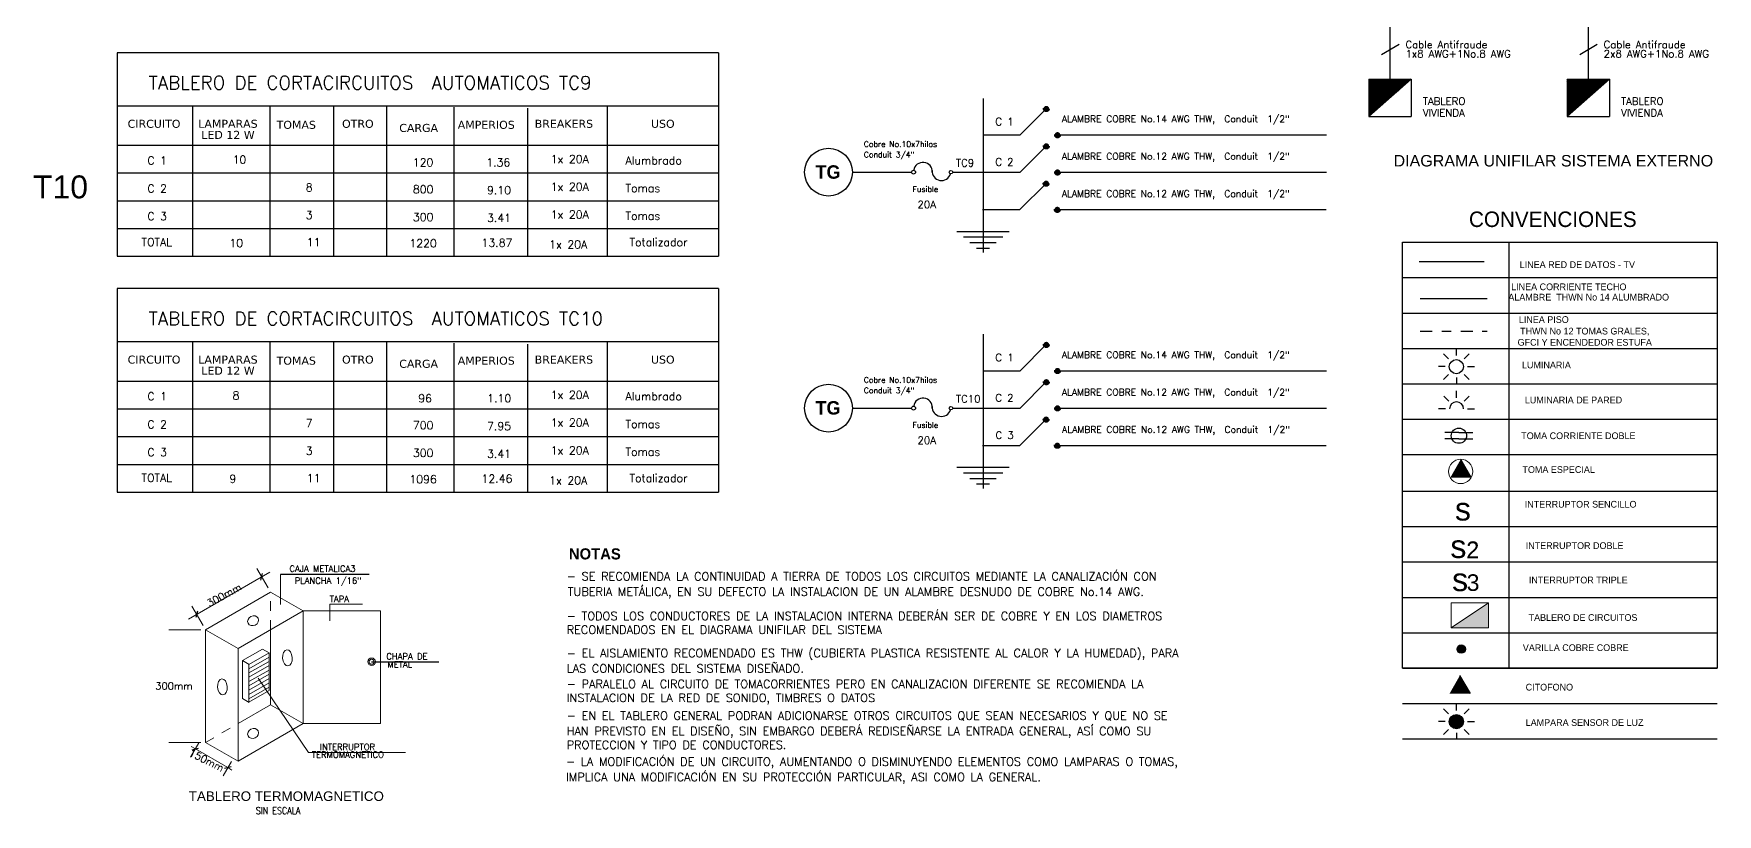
# Model space of a CAD drawing. Extents: x 877.3 to 905.5, y -378.9 to -356.4.
# Drawn here: x 887.15 to 904.9, y -378.9 to -370.67 of the extents above; entities that cross this region are included whole.
import ezdxf

# ---------------------------------------------------------------- set-up
doc = ezdxf.new("R2010")
doc.units = 0
doc.header["$LTSCALE"] = 0.01
for name, pattern in [('CONTINUA', [0]), ('DASHDOT', [25.4, 12.7, -6.35, 0, -6.35]), ('DASHED2', [0.28575, 0.1905, -0.09525]), ('ISO dash', [15, 12, -3]), ('MORSE_D2', [0.625, 0.25, -0.125, 0, -0.125, 0, -0.125]), ('TRAZOS2', [9.525, 6.35, -3.175])]:
    doc.linetypes.add(name, pattern=pattern)
doc.layers.get('0').update_dxf_attribs({"linetype": 'CONTINUOUS'})
doc.styles.add('ARIAL', font='arial.ttf')
doc.styles.add('BARRIOS', font='arial.ttf')
doc.styles.add('ROMANS', font='romans.shx')
doc.styles.add('STYLE3', font='verdana.ttf', dxfattribs={"height": 0.15})
doc.styles.add('STYLE4', font='', dxfattribs={"height": 0.3})
doc.styles.add('STYLE5', font='simplex.shx', dxfattribs={"height": 2.6})
doc.styles.add('STYLE6', font='simplex.shx', dxfattribs={"height": 0.15})
doc.styles.get('STYLE4').set_extended_font_data('Modern No. 20', bold=True)

msp = doc.modelspace()

# ---------------------------------------------------------------- hatches: boundary and pattern name
at = {"linetype": 'DASHED2'}
for points in [[(897.858, -371.463, 1), (897.798, -371.463, 1)], [(897.976, -371.739, 1), (897.916, -371.739, 1)], [(897.858, -371.857, 1), (897.798, -371.857, 1)], [(897.976, -372.132, 1), (897.916, -372.132, 1)], [(897.856, -372.251, 1), (897.796, -372.251, 1)], [(897.974, -372.526, 1), (897.914, -372.526, 1)], [(897.858, -373.95, 1), (897.798, -373.95, 1)], [(897.976, -374.225, 1), (897.916, -374.225, 1)], [(897.858, -374.343, 1), (897.798, -374.343, 1)], [(897.976, -374.619, 1), (897.916, -374.619, 1)], [(897.856, -374.737, 1), (897.796, -374.737, 1)], [(897.974, -375.013, 1), (897.914, -375.013, 1)]]:
    msp.add_hatch(color=7, dxfattribs=at).paths.add_polyline_path(points)
h = msp.add_hatch(color=7)
h.dxf.hatch_style = 1
h.paths.add_polyline_path([(902.198, -375.16), (902.088, -375.352), (902.308, -375.352)])
at = {"linetype": 'TRAZOS2', "lineweight": 0}
msp.add_hatch(color=7, dxfattribs=at).paths.add_polyline_path([(902.096, -376.935), (902.492, -376.935), (902.492, -376.671)])
at = {"linetype": 'MORSE_D2'}
h = msp.add_hatch(color=7, dxfattribs=at)
h.dxf.hatch_style = 1
h.set_gradient(color1=(0, 255, 0), one_color=1, tint=1)
edge = h.paths.add_edge_path()
edge.add_arc((902.206, -377.16), 0.0442, 0, 360)
h = msp.add_hatch(color=7)
h.dxf.hatch_style = 1
h.paths.add_polyline_path([(902.19, -377.437), (902.08, -377.629), (902.3, -377.629)])
at = {"linetype": 'Continuous'}
h = msp.add_hatch(color=7, dxfattribs=at)
h.dxf.hatch_style = 1
h.paths.add_polyline_path([(902.078, -377.924, 1), (902.226, -377.924, 1)])

# ---------------------------------------------------------------- linework, layer by layer
at = {"color": 7}
for p, q in [((901.452, -370.41), (901.452, -371.175)), ((903.543, -370.41), (903.543, -371.175)), ((888.028, -370.873), (888.028, -373.018)), ((894.37, -370.873), (888.028, -370.873)), ((894.37, -370.873), (894.37, -373.018)), ((901.363, -370.892), (901.548, -370.781)), ((903.453, -370.892), (903.638, -370.781)), ((901.23, -371.152), (901.676, -371.152)), ((901.676, -371.152), (901.23, -371.544)), ((901.23, -371.152), (901.23, -371.544)), ((901.23, -371.156), (901.233, -371.152)), ((901.23, -371.162), (901.239, -371.152)), ((901.23, -371.167), (901.245, -371.152)), ((901.23, -371.173), (901.25, -371.152)), ((901.23, -371.179), (901.256, -371.152)), ((901.23, -371.185), (901.262, -371.152)), ((901.23, -371.191), (901.268, -371.152)), ((901.23, -371.197), (901.274, -371.152)), ((901.23, -371.202), (901.279, -371.152)), ((901.23, -371.208), (901.285, -371.152)), ((901.23, -371.214), (901.291, -371.152)), ((901.23, -371.22), (901.297, -371.152)), ((901.23, -371.226), (901.303, -371.152)), ((901.23, -371.231), (901.309, -371.152)), ((901.23, -371.237), (901.314, -371.152)), ((901.23, -371.243), (901.32, -371.152)), ((901.23, -371.249), (901.326, -371.152)), ((901.23, -371.255), (901.332, -371.152)), ((901.23, -371.261), (901.338, -371.152)), ((901.23, -371.266), (901.344, -371.152)), ((901.23, -371.272), (901.349, -371.152)), ((901.23, -371.278), (901.355, -371.152)), ((901.23, -371.284), (901.361, -371.152)), ((901.23, -371.29), (901.367, -371.152)), ((901.23, -371.296), (901.373, -371.152)), ((901.23, -371.301), (901.379, -371.152)), ((901.23, -371.307), (901.384, -371.152)), ((901.23, -371.313), (901.39, -371.152)), ((901.23, -371.319), (901.396, -371.152)), ((901.23, -371.325), (901.402, -371.152)), ((901.23, -371.331), (901.408, -371.152)), ((901.23, -371.336), (901.414, -371.152)), ((901.23, -371.342), (901.419, -371.152)), ((901.23, -371.348), (901.425, -371.152)), ((901.23, -371.354), (901.431, -371.152)), ((901.23, -371.36), (901.437, -371.152)), ((901.23, -371.366), (901.443, -371.152)), ((901.23, -371.371), (901.449, -371.152)), ((901.23, -371.377), (901.454, -371.152)), ((901.23, -371.383), (901.46, -371.152)), ((901.23, -371.389), (901.466, -371.152)), ((901.23, -371.395), (901.472, -371.152)), ((901.23, -371.401), (901.478, -371.152)), ((901.23, -371.406), (901.484, -371.152)), ((901.23, -371.412), (901.489, -371.152)), ((901.23, -371.418), (901.495, -371.152)), ((901.23, -371.424), (901.501, -371.152)), ((901.23, -371.43), (901.507, -371.152)), ((901.23, -371.436), (901.513, -371.152)), ((901.23, -371.441), (901.519, -371.152)), ((901.23, -371.447), (901.524, -371.152)), ((901.23, -371.453), (901.53, -371.152)), ((901.23, -371.459), (901.536, -371.152)), ((901.23, -371.465), (901.542, -371.152)), ((901.23, -371.471), (901.548, -371.152)), ((901.23, -371.476), (901.554, -371.152)), ((901.23, -371.482), (901.559, -371.152)), ((901.23, -371.488), (901.565, -371.152)), ((901.23, -371.494), (901.571, -371.152)), ((901.23, -371.5), (901.577, -371.152)), ((901.23, -371.506), (901.583, -371.152)), ((901.23, -371.511), (901.588, -371.152)), ((901.23, -371.517), (901.594, -371.152)), ((901.23, -371.523), (901.6, -371.152)), ((901.23, -371.529), (901.606, -371.152)), ((901.23, -371.535), (901.612, -371.152)), ((901.23, -371.541), (901.618, -371.152)), ((901.25, -371.526), (901.623, -371.152)), ((901.297, -371.484), (901.629, -371.152)), ((901.345, -371.443), (901.635, -371.152)), ((901.392, -371.401), (901.641, -371.152)), ((901.439, -371.36), (901.647, -371.152)), ((901.487, -371.318), (901.653, -371.152)), ((901.534, -371.277), (901.658, -371.152)), ((901.581, -371.236), (901.664, -371.152)), ((901.628, -371.194), (901.67, -371.152)), ((901.676, -371.152), (901.676, -371.544)), ((901.676, -371.153), (901.676, -371.152)), ((903.32, -371.152), (903.766, -371.152)), ((903.766, -371.152), (903.32, -371.544)), ((903.32, -371.152), (903.32, -371.544)), ((903.32, -371.156), (903.323, -371.152)), ((903.32, -371.162), (903.329, -371.152)), ((903.32, -371.167), (903.335, -371.152)), ((903.32, -371.173), (903.341, -371.152)), ((903.32, -371.179), (903.346, -371.152)), ((903.32, -371.185), (903.352, -371.152)), ((903.32, -371.191), (903.358, -371.152)), ((903.32, -371.197), (903.364, -371.152)), ((903.32, -371.202), (903.37, -371.152)), ((903.32, -371.208), (903.375, -371.152)), ((903.32, -371.214), (903.381, -371.152)), ((903.32, -371.22), (903.387, -371.152)), ((903.32, -371.226), (903.393, -371.152)), ((903.32, -371.231), (903.399, -371.152)), ((903.32, -371.237), (903.405, -371.152)), ((903.32, -371.243), (903.41, -371.152)), ((903.32, -371.249), (903.416, -371.152)), ((903.32, -371.255), (903.422, -371.152)), ((903.32, -371.261), (903.428, -371.152)), ((903.32, -371.266), (903.434, -371.152)), ((903.32, -371.272), (903.44, -371.152)), ((903.32, -371.278), (903.445, -371.152)), ((903.32, -371.284), (903.451, -371.152)), ((903.32, -371.29), (903.457, -371.152)), ((903.32, -371.296), (903.463, -371.152)), ((903.32, -371.301), (903.469, -371.152)), ((903.32, -371.307), (903.475, -371.152)), ((903.32, -371.313), (903.48, -371.152)), ((903.32, -371.319), (903.486, -371.152)), ((903.32, -371.325), (903.492, -371.152)), ((903.32, -371.331), (903.498, -371.152)), ((903.32, -371.336), (903.504, -371.152)), ((903.32, -371.342), (903.51, -371.152)), ((903.32, -371.348), (903.515, -371.152)), ((903.32, -371.354), (903.521, -371.152)), ((903.32, -371.36), (903.527, -371.152)), ((903.32, -371.366), (903.533, -371.152)), ((903.32, -371.371), (903.539, -371.152)), ((903.32, -371.377), (903.545, -371.152)), ((903.32, -371.383), (903.55, -371.152)), ((903.32, -371.389), (903.556, -371.152)), ((903.32, -371.395), (903.562, -371.152)), ((903.32, -371.401), (903.568, -371.152)), ((903.32, -371.406), (903.574, -371.152)), ((903.32, -371.412), (903.58, -371.152)), ((903.32, -371.418), (903.585, -371.152)), ((903.32, -371.424), (903.591, -371.152)), ((903.32, -371.43), (903.597, -371.152)), ((903.32, -371.436), (903.603, -371.152)), ((903.32, -371.441), (903.609, -371.152)), ((903.32, -371.447), (903.615, -371.152)), ((903.32, -371.453), (903.62, -371.152)), ((903.32, -371.459), (903.626, -371.152)), ((903.32, -371.465), (903.632, -371.152)), ((903.32, -371.471), (903.638, -371.152)), ((903.32, -371.476), (903.644, -371.152)), ((903.32, -371.482), (903.65, -371.152)), ((903.32, -371.488), (903.655, -371.152)), ((903.32, -371.494), (903.661, -371.152)), ((903.32, -371.5), (903.667, -371.152)), ((903.32, -371.506), (903.673, -371.152)), ((903.32, -371.511), (903.679, -371.152)), ((903.32, -371.517), (903.685, -371.152)), ((903.32, -371.523), (903.69, -371.152)), ((903.32, -371.529), (903.696, -371.152)), ((903.32, -371.535), (903.702, -371.152)), ((903.32, -371.541), (903.708, -371.152)), ((903.34, -371.526), (903.714, -371.152)), ((903.388, -371.484), (903.719, -371.152)), ((903.435, -371.443), (903.725, -371.152)), ((903.482, -371.401), (903.731, -371.152)), ((903.529, -371.36), (903.737, -371.152)), ((903.577, -371.318), (903.743, -371.152)), ((903.624, -371.277), (903.749, -371.152)), ((903.671, -371.236), (903.754, -371.152)), ((903.719, -371.194), (903.76, -371.152)), ((903.766, -371.152), (903.766, -371.544)), ((903.766, -371.153), (903.766, -371.152)), ((897.161, -371.354), (897.161, -372.98)), ((894.37, -371.435), (888.028, -371.435)), ((888.829, -373.018), (888.829, -371.435)), ((888.829, -373.018), (888.829, -371.435)), ((889.642, -373.018), (889.642, -371.435)), ((889.642, -373.018), (889.642, -371.435)), ((890.313, -373.018), (890.313, -371.435)), ((890.313, -373.018), (890.313, -371.435)), ((890.873, -373.018), (890.873, -371.435)), ((890.873, -373.018), (890.873, -371.435)), ((891.585, -373.018), (891.585, -371.446)), ((891.585, -373.018), (891.585, -371.446)), ((892.36, -373.018), (892.36, -371.457)), ((892.36, -373.018), (892.36, -371.457)), ((893.199, -373.018), (893.199, -371.435)), ((893.199, -373.018), (893.199, -371.435)), ((897.553, -371.739), (897.828, -371.463)), ((901.23, -371.544), (901.676, -371.544)), ((903.32, -371.544), (903.766, -371.544)), ((897.159, -371.739), (897.553, -371.739)), ((897.946, -371.739), (900.782, -371.739)), ((888.028, -371.848), (894.37, -371.848)), ((897.553, -372.132), (897.828, -371.857)), ((888.028, -372.14), (894.37, -372.14)), ((895.783, -372.132), (895.899, -372.132)), ((895.899, -372.132), (896.408, -372.132)), ((896.84, -372.132), (897.161, -372.132)), ((897.159, -372.132), (897.553, -372.132)), ((897.946, -372.132), (900.782, -372.132)), ((897.55, -372.526), (897.826, -372.251)), ((888.028, -372.433), (894.37, -372.433)), ((897.156, -372.526), (897.55, -372.526)), ((897.944, -372.526), (900.78, -372.526)), ((888.028, -372.725), (894.37, -372.725)), ((896.886, -372.756), (897.437, -372.756)), ((896.955, -372.815), (897.368, -372.815)), ((888.028, -373.018), (894.37, -373.018)), ((897.023, -372.874), (897.299, -372.874)), ((897.092, -372.933), (897.23, -372.933)), ((901.583, -372.871), (904.904, -372.871)), ((901.583, -377.36), (901.583, -372.871)), ((902.705, -372.871), (902.705, -377.36)), ((904.904, -372.871), (904.904, -377.36)), ((901.759, -373.072), (902.447, -373.072)), ((888.028, -373.359), (888.028, -375.504)), ((894.37, -373.359), (888.028, -373.359)), ((894.37, -373.359), (894.37, -375.504)), ((901.583, -373.244), (904.904, -373.244)), ((901.771, -373.464), (902.476, -373.464)), ((901.583, -373.617), (904.904, -373.617)), ((897.161, -373.841), (897.161, -375.467)), ((894.37, -373.922), (888.028, -373.922)), ((888.829, -375.504), (888.829, -373.922)), ((888.829, -375.504), (888.829, -373.922)), ((889.642, -375.504), (889.642, -373.922)), ((889.642, -375.504), (889.642, -373.922)), ((890.313, -375.504), (890.313, -373.922)), ((890.313, -375.504), (890.313, -373.922)), ((890.873, -375.504), (890.873, -373.922)), ((890.873, -375.504), (890.873, -373.922)), ((891.585, -375.504), (891.585, -373.933)), ((891.585, -375.504), (891.585, -373.933)), ((892.36, -375.504), (892.36, -373.944)), ((892.36, -375.504), (892.36, -373.944)), ((893.199, -375.504), (893.199, -373.922)), ((893.199, -375.504), (893.199, -373.922)), ((897.553, -374.225), (897.828, -373.95)), ((901.583, -373.99), (904.904, -373.99)), ((897.159, -374.225), (897.553, -374.225)), ((897.946, -374.225), (900.782, -374.225)), ((888.028, -374.334), (894.37, -374.334)), ((897.553, -374.619), (897.828, -374.343)), ((901.583, -374.363), (904.904, -374.363)), ((888.028, -374.627), (894.37, -374.627)), ((895.783, -374.619), (895.899, -374.619)), ((895.899, -374.619), (896.408, -374.619)), ((896.84, -374.619), (897.161, -374.619)), ((897.159, -374.619), (897.553, -374.619)), ((897.946, -374.619), (900.782, -374.619)), ((897.55, -375.013), (897.826, -374.737)), ((901.583, -374.736), (904.904, -374.736)), ((888.028, -374.919), (894.37, -374.919)), ((897.156, -375.013), (897.55, -375.013)), ((897.944, -375.013), (900.78, -375.013)), ((901.583, -375.109), (904.904, -375.109)), ((902.308, -375.352), (902.198, -375.16)), ((888.028, -375.212), (894.37, -375.212)), ((896.886, -375.242), (897.437, -375.242)), ((896.955, -375.301), (897.368, -375.301)), ((888.028, -375.504), (894.37, -375.504)), ((888.028, -375.504), (894.37, -375.504)), ((897.023, -375.36), (897.299, -375.36)), ((897.092, -375.419), (897.23, -375.419)), ((901.583, -375.494), (904.904, -375.494)), ((901.583, -375.867), (904.904, -375.867)), ((890.686, -376.374), (889.753, -376.374)), ((901.583, -376.24), (904.904, -376.24)), ((901.583, -376.614), (904.904, -376.614)), ((901.583, -376.987), (904.904, -376.987)), ((890.713, -377.293), (891.421, -377.293)), ((901.583, -377.36), (904.904, -377.36)), ((904.904, -377.36), (901.583, -377.36)), ((902.3, -377.629), (902.19, -377.437)), ((901.583, -377.733), (904.904, -377.733)), ((901.583, -378.106), (904.904, -378.106))]:
    msp.add_line(p, q, dxfattribs=at)
at = {"color": 7, "linetype": 'DASHDOT'}
msp.add_line((901.771, -373.809), (902.476, -373.809), dxfattribs=at)
at = {"color": 7, "lineweight": 30}
for p, q in [((902.069, -374.099, 0), (902.018, -374.047, 0)), ((902.152, -374.065, 0), (902.152, -373.992, 0)), ((902.235, -374.099, 0), (902.286, -374.047, 0)), ((902.035, -374.182, 0), (901.962, -374.182, 0)), ((902.069, -374.264, 0), (902.018, -374.316, 0)), ((902.235, -374.264, 0), (902.286, -374.316, 0)), ((902.269, -374.182, 0), (902.342, -374.182, 0)), ((902.152, -374.298, 0), (902.152, -374.371, 0)), ((902.154, -374.511), (902.154, -374.438)), ((902.037, -374.628), (901.964, -374.628)), ((902.071, -374.545), (902.02, -374.493)), ((902.236, -374.545), (902.288, -374.493)), ((902.271, -374.628), (902.344, -374.628)), ((902.179, -374.876), (902.032, -374.876)), ((902.179, -374.943), (902.032, -374.943)), ((902.179, -374.876), (902.327, -374.876)), ((902.179, -374.943), (902.327, -374.943)), ((902.069, -377.842, 0), (902.018, -377.79, 0)), ((902.152, -377.808, 0), (902.152, -377.734, 0)), ((902.235, -377.842, 0), (902.286, -377.79, 0)), ((902.035, -377.924, 0), (901.962, -377.924, 0)), ((902.269, -377.924, 0), (902.342, -377.924, 0)), ((902.069, -378.007, 0), (902.018, -378.059, 0)), ((902.152, -378.041, 0), (902.152, -378.114, 0)), ((902.235, -378.007, 0), (902.286, -378.059, 0))]:
    msp.add_line(p, q, dxfattribs=at)
at = {"color": 7, "linetype": 'Continuous', "lineweight": 9, "ltscale": 9}
for p, q in [((889.64, -376.347), (888.781, -376.843)), ((889.622, -376.515), (889.504, -376.311)), ((888.936, -376.911), (888.818, -376.707)), ((888.911, -376.955), (888.575, -376.955)), ((888.911, -378.143), (888.575, -378.143)), ((888.891, -378.147), (888.804, -378.298)), ((888.854, -378.211), (888.811, -378.186)), ((888.854, -378.211), (889.197, -378.409)), ((889.234, -378.345), (889.147, -378.496)), ((889.197, -378.409), (889.24, -378.434))]:
    msp.add_line(p, q, dxfattribs=at)
at = {"color": 7, "linetype": 'ByBlock', "lineweight": -2}
for p, q in [((889.545, -376.432), (889.563, -376.363)), ((888.877, -376.759), (888.859, -376.828)), ((888.82, -378.22), (888.888, -378.202)), ((889.231, -378.4), (889.163, -378.418))]:
    msp.add_line(p, q, dxfattribs=at)
at = {"color": 7, "linetype": 'CONTINUA', "lineweight": 9}
for p, q in [((889.753, -376.374), (889.753, -376.689)), ((890.616, -376.687), (890.271, -376.687)), ((890.271, -376.687), (890.271, -376.861)), ((889.647, -377.747), (889.647, -376.955)), ((889.352, -377.281), (889.563, -377.16)), ((889.352, -377.681), (889.352, -377.281)), ((889.352, -377.281), (889.42, -377.321)), ((889.419, -377.32), (889.631, -377.198)), ((889.419, -377.366), (889.631, -377.244)), ((889.419, -377.411), (889.631, -377.289)), ((889.563, -377.16), (889.631, -377.199)), ((889.631, -377.597), (889.631, -377.198)), ((889.419, -377.719), (889.419, -377.32)), ((889.419, -377.456), (889.631, -377.334)), ((889.419, -377.502), (889.631, -377.38)), ((889.419, -377.547), (889.631, -377.425)), ((889.419, -377.593), (889.631, -377.471)), ((890.049, -378.248), (889.518, -377.465)), ((889.419, -377.638), (889.631, -377.516)), ((889.419, -377.684), (889.631, -377.562)), ((889.419, -377.719), (889.631, -377.597)), ((889.304, -377.945), (889.647, -377.747)), ((889.352, -377.681), (889.42, -377.721)), ((889.99, -377.945), (889.647, -377.747)), ((891.071, -378.248), (890.049, -378.248))]:
    msp.add_line(p, q, dxfattribs=at)
at = {"color": 7, "linetype": 'CONTINUA', "lineweight": 20}
for p, q in [((888.961, -376.955), (889.647, -376.559)), ((889.99, -376.757), (889.647, -376.559)), ((889.304, -377.153), (889.99, -376.757)), ((889.99, -376.757), (890.805, -376.757)), ((889.99, -377.945), (889.99, -376.757)), ((890.805, -376.757), (890.805, -377.945)), ((888.961, -378.143), (888.961, -376.955)), ((889.304, -377.153), (888.961, -376.955)), ((889.304, -378.341), (889.304, -377.153)), ((889.304, -378.341), (889.99, -377.945)), ((889.99, -377.945), (890.805, -377.945)), ((889.304, -378.341), (888.961, -378.143))]:
    msp.add_line(p, q, dxfattribs=at)
at = {"color": 7, "linetype": 'ISO dash', "lineweight": 0, "ltscale": 0.007}
for p, q in [((889.647, -376.955), (889.647, -376.559)), ((888.961, -378.143), (889.304, -377.945))]:
    msp.add_line(p, q, dxfattribs=at)
at = {"color": 7, "lineweight": 0}
for p, q in [((902.492, -376.671), (902.096, -376.935)), ((902.492, -376.671), (902.096, -376.671)), ((902.096, -376.671), (902.096, -376.935)), ((902.492, -376.935), (902.492, -376.671)), ((902.096, -376.935), (902.492, -376.935))]:
    msp.add_line(p, q, dxfattribs=at)
at = {"color": 7, "linetype": 'DASHED2'}
for centre in [(897.828, -371.463), (897.946, -371.739), (897.828, -371.857), (897.946, -372.132), (897.826, -372.251), (897.944, -372.526), (897.828, -373.95), (897.946, -374.225), (897.828, -374.343), (897.946, -374.619), (897.826, -374.737), (897.944, -375.013)]:
    msp.add_circle(centre, 0.03, dxfattribs=at)
at = {"color": 7}
for centre, radius in [((895.531, -372.132), 0.252), ((896.428, -372.132), 0.0206), ((896.428, -372.132), 5.315747841905249e-14), ((896.822, -372.132), 0.0185), ((896.822, -372.132), 2.797762022055394e-15), ((895.531, -374.619), 0.252), ((896.428, -374.619), 0.0206), ((896.428, -374.619), 5.315747841905249e-14), ((896.822, -374.619), 0.0185), ((896.822, -374.619), 2.797762022055394e-15), ((902.204, -377.159), 0.0442)]:
    msp.add_circle(centre, radius, dxfattribs=at)
at = {"color": 7, "lineweight": 30}
for centre, radius in [((902.152, -374.182, 0), 0.0742), ((902.179, -374.91), 0.0802), ((902.152, -377.924, 0), 0.0742)]:
    msp.add_circle(centre, radius, dxfattribs=at)
at = {"color": 7, "lineweight": 15}
msp.add_circle((902.198, -375.287), 0.128, dxfattribs=at)
at = {"color": 7, "linetype": 'CONTINUA', "lineweight": 9}
for radius in [0.0396, 0.0264]:
    msp.add_circle((890.713, -377.293), radius, dxfattribs=at)
at = {"color": 7, "linetype": 'Continuous'}
msp.add_circle((902.152, -377.924, 0), 0.0742, dxfattribs=at)
at = {"color": 7}
for centre, radius, start, end in [((896.527, -372.127), 0.0986, 356.7389, 171.2864), ((896.723, -372.121), 0.0991, 176.7667, 342.4444), ((896.527, -374.613), 0.0986, 356.7389, 171.2864), ((896.723, -374.607), 0.0991, 176.7667, 342.4444)]:
    msp.add_arc(centre, radius, start, end, dxfattribs=at)
at = {"color": 7, "lineweight": 30}
msp.add_arc((902.154, -374.628), 0.0742, 0, 180, dxfattribs=at)
at = {"color": 7, "linetype": 'CONTINUA', "lineweight": 9}
for centre, major_axis, ratio in [((889.463, -376.86), (0.053, 0.0265), 0.856594), ((889.825, -377.252), (-0.0057, 0.0851), 0.595093), ((889.139, -377.558), (-0.0057, 0.0851), 0.595093), ((889.463, -378.048), (0.053, 0.0265), 0.856594)]:
    msp.add_ellipse(centre, major_axis=major_axis, ratio=ratio, dxfattribs=at)

# ---------------------------------------------------------------- texts
at = {"color": 7}
for s, height, style, p in [('Cable Antifraude', 0.078, 'STYLE5', (901.616, -370.826)), ('1x8 AWG+1No.8 AWG', 0.078, 'STYLE5', (901.616, -370.923)), ('Cable Antifraude', 0.078, 'STYLE5', (903.706, -370.826)), ('2x8 AWG+1No.8 AWG', 0.078, 'STYLE5', (903.706, -370.923)), ('TABLERO DE CORTACIRCUITOS  AUTOMATICOS TC9', 0.14062, 'STYLE5', (888.362, -371.259)), ('TABLERO', 0.078, 'STYLE5', (901.799, -371.423)), ('TABLERO', 0.078, 'STYLE5', (903.889, -371.423)), ('CIRCUITO', 0.0844, 'STYLE3', (888.14, -371.664)), ('LAMPARAS', 0.0844, 'STYLE3', (888.885, -371.664)), ('TOMAS', 0.0844, 'STYLE3', (889.711, -371.675)), ('OTRO', 0.0844, 'STYLE3', (890.401, -371.664)), ('AMPERIOS', 0.0844, 'STYLE3', (891.621, -371.675)), ('BREAKERS', 0.0844, 'STYLE3', (892.433, -371.664)), ('USO', 0.0844, 'STYLE3', (893.659, -371.664)), ('VIVIENDA', 0.078, 'STYLE5', (901.799, -371.545)), ('VIVIENDA', 0.078, 'STYLE5', (903.889, -371.545)), ('LED 12 W', 0.0844, 'STYLE3', (888.917, -371.781)), ('CARGA ', 0.0844, 'STYLE3', (891.004, -371.708)), ('C 1', 0.0844, 'STYLE6', (888.348, -372.051)), ('10', 0.0844, 'STYLE6', (889.247, -372.042)), ('1x 20A', 0.0844, 'STYLE6', (892.602, -372.036)), ('Alumbrado ', 0.0844, 'STYLE6', (893.391, -372.05)), ('DIAGRAMA UNIFILAR SISTEMA EXTERNO', 0.12096, 'ARIAL', (901.49, -372.072)), ('120', 0.0844, 'STYLE6', (891.147, -372.071)), (' 1.36', 0.0844, 'STYLE6', (891.864, -372.072)), ('C 2', 0.0844, 'STYLE6', (888.348, -372.347)), ('8', 0.0844, 'STYLE6', (890.018, -372.335)), ('800', 0.0844, 'STYLE6', (891.148, -372.355)), ('9.10', 0.0844, 'STYLE6', (891.93, -372.364)), ('1x 20A', 0.0844, 'STYLE6', (892.602, -372.328)), ('Tomas', 0.0844, 'STYLE6', (893.391, -372.343)), ('C 3', 0.0844, 'STYLE6', (888.348, -372.639)), ('3', 0.0844, 'STYLE6', (890.018, -372.627)), ('300', 0.0844, 'STYLE6', (891.148, -372.648)), ('3.41', 0.0844, 'STYLE6', (891.93, -372.657)), ('1x 20A', 0.0844, 'STYLE6', (892.602, -372.621)), ('Tomas', 0.0844, 'STYLE6', (893.391, -372.635)), ('TOTAL', 0.0844, 'STYLE6', (888.286, -372.911)), ('10', 0.0844, 'STYLE6', (889.213, -372.921)), ('11', 0.0844, 'STYLE6', (890.029, -372.912)), ('1220', 0.0844, 'STYLE6', (891.111, -372.924)), ('13.87', 0.0844, 'STYLE6', (891.872, -372.918)), ('1x 20A', 0.0844, 'STYLE6', (892.585, -372.936)), ('Totalizador', 0.08437, 'STYLE6', (893.433, -372.913)), ('TABLERO DE CORTACIRCUITOS  AUTOMATICOS TC10', 0.14062, 'STYLE5', (888.362, -373.745)), ('CIRCUITO', 0.0844, 'STYLE3', (888.14, -374.15)), ('LAMPARAS', 0.0844, 'STYLE3', (888.885, -374.15)), ('TOMAS', 0.0844, 'STYLE3', (889.711, -374.161)), ('OTRO', 0.0844, 'STYLE3', (890.401, -374.15)), ('AMPERIOS', 0.0844, 'STYLE3', (891.621, -374.161)), ('BREAKERS', 0.0844, 'STYLE3', (892.433, -374.15)), ('USO', 0.0844, 'STYLE3', (893.659, -374.15)), ('LED 12 W', 0.0844, 'STYLE3', (888.917, -374.267)), ('CARGA ', 0.0844, 'STYLE3', (891.004, -374.194)), ('C 1', 0.0844, 'STYLE6', (888.348, -374.537)), ('8', 0.0844, 'STYLE6', (889.247, -374.528)), ('1x 20A', 0.0844, 'STYLE6', (892.602, -374.522)), ('Alumbrado ', 0.0844, 'STYLE6', (893.391, -374.537)), (' 96', 0.0844, 'STYLE6', (891.147, -374.558)), ('1.10', 0.0844, 'STYLE6', (891.932, -374.558)), ('C 2', 0.0844, 'STYLE6', (888.348, -374.833)), ('7', 0.0844, 'STYLE6', (890.018, -374.821)), ('700', 0.0844, 'STYLE6', (891.148, -374.842)), ('7.95', 0.0844, 'STYLE6', (891.93, -374.851)), ('1x 20A', 0.0844, 'STYLE6', (892.602, -374.814)), ('Tomas', 0.0844, 'STYLE6', (893.391, -374.829)), ('C 3', 0.0844, 'STYLE6', (888.348, -375.126)), ('3', 0.0844, 'STYLE6', (890.018, -375.113)), ('300', 0.0844, 'STYLE6', (891.148, -375.134)), ('3.41', 0.0844, 'STYLE6', (891.93, -375.143)), ('1x 20A', 0.0844, 'STYLE6', (892.602, -375.107)), ('Tomas', 0.0844, 'STYLE6', (893.391, -375.122)), ('TOTAL', 0.0844, 'STYLE6', (888.286, -375.397)), ('9', 0.0844, 'STYLE6', (889.213, -375.407)), ('11', 0.0844, 'STYLE6', (890.029, -375.399)), ('1096', 0.0844, 'STYLE6', (891.111, -375.411)), ('12.46', 0.0844, 'STYLE6', (891.872, -375.405)), ('1x 20A', 0.0844, 'STYLE6', (892.585, -375.423)), ('Totalizador', 0.08437, 'STYLE6', (893.433, -375.399)), ('CAJA METALICA3', 0.065, 'STYLE5', (889.847, -376.344)), ('PLANCHA 1/16"', 0.065, 'STYLE5', (889.901, -376.47)), ('TAPA', 0.065, 'STYLE5', (890.271, -376.663)), ('CHAPA DE', 0.065, 'STYLE5', (890.868, -377.269)), ('METAL', 0.065, 'STYLE5', (890.879, -377.354)), ('INTERRUPTOR ', 0.065, 'STYLE5', (890.167, -378.223)), ('TERMOMAGNETICO', 0.065, 'STYLE5', (890.082, -378.305)), ('TABLERO TERMOMAGNETICO', 0.1008, 'ARIAL', (888.785, -378.76))]:
    msp.add_text(s, height=height, dxfattribs=dict(at, style=style)).set_placement(p)
at = {"color": 7, "linetype": 'Continuous'}
for s, height, style, p in [('C 1', 0.0788, 'STYLE5', (897.29, -371.639)), ('ALAMBRE COBRE No.14 AWG THW,  Conduit  1/2"', 0.07087, 'STYLE6', (897.992, -371.606)), ('Cobre No.10x7hilos', 0.05906, 'STYLE6', (895.904, -371.866)), ('Conduit 3/4"', 0.05906, 'STYLE6', (895.904, -371.976)), ('ALAMBRE COBRE No.12 AWG THW,  Conduit  1/2"', 0.07087, 'STYLE6', (897.992, -372)), ('TG', 0.1417, 'STYLE4', (895.394, -372.201)), ('TC9', 0.0788, 'STYLE5', (896.875, -372.074)), ('C 2', 0.0788, 'STYLE5', (897.29, -372.064)), ('T10', 0.2416, 'BARRIOS', (887.141, -372.408)), ('Fusible', 0.0591, 'STYLE6', (896.417, -372.341)), ('ALAMBRE COBRE No.12 AWG THW,  Conduit  1/2"', 0.07087, 'STYLE6', (897.992, -372.394)), ('20A', 0.0788, 'STYLE5', (896.469, -372.512)), ('C 1', 0.0788, 'STYLE5', (897.29, -374.126)), ('ALAMBRE COBRE No.14 AWG THW,  Conduit  1/2"', 0.07087, 'STYLE6', (897.992, -374.093)), ('Cobre No.10x7hilos', 0.05906, 'STYLE6', (895.904, -374.352)), ('Conduit 3/4"', 0.05906, 'STYLE6', (895.904, -374.462)), ('ALAMBRE COBRE No.12 AWG THW,  Conduit  1/2"', 0.07087, 'STYLE6', (897.992, -374.487)), ('TG', 0.1417, 'STYLE4', (895.394, -374.687)), ('TC10', 0.0788, 'STYLE5', (896.875, -374.56)), ('C 2', 0.0788, 'STYLE5', (897.29, -374.551)), ('Fusible', 0.0591, 'STYLE6', (896.417, -374.827)), ('ALAMBRE COBRE No.12 AWG THW,  Conduit  1/2"', 0.07087, 'STYLE6', (897.994, -374.88)), ('20A', 0.0788, 'STYLE5', (896.469, -374.998)), ('C 3', 0.0788, 'STYLE5', (897.292, -374.944)), ('s', 0.242, 'BARRIOS', (902.137, -375.804)), ('s', 0.242, 'BARRIOS', (902.089, -376.199)), ('2', 0.175, 'BARRIOS', (902.256, -376.202)), ('2', 0.175, 'BARRIOS', (902.258, -376.199)), ('NOTAS', 0.117, 'STYLE4', (892.793, -376.214, -2.324)), ('- SE RECOMIENDA LA CONTINUIDAD A TIERRA DE TODOS LOS CIRCUITOS MEDIANTE LA CANALIZACIÓN CON', 0.08734, 'ROMANS', (892.77, -376.436, -2.324)), ('s', 0.242, 'BARRIOS', (902.107, -376.548)), ('3', 0.175, 'BARRIOS', (902.26, -376.546)), ('TUBERIA METÁLICA, EN SU DEFECTO LA INSTALACION DE UN ALAMBRE DESNUDO DE COBRE No.14 AWG.', 0.08734, 'ROMANS', (892.782, -376.598, -2.324)), ('- TODOS LOS CONDUCTORES DE LA INSTALACION INTERNA DEBERÁN SER DE COBRE Y EN LOS DIAMETROS', 0.08734, 'ROMANS', (892.77, -376.854, -2.324)), ('RECOMENDADOS EN EL DIAGRAMA UNIFILAR DEL SISTEMA', 0.08734, 'ROMANS', (892.77, -376.999, -2.324)), ('- EL AISLAMIENTO RECOMENDADO ES THW (CUBIERTA PLASTICA RESISTENTE AL CALOR Y LA HUMEDAD), PARA', 0.08734, 'ROMANS', (892.77, -377.245, -2.324)), ('LAS CONDICIONES DEL SISTEMA DISEÑADO.', 0.08734, 'ROMANS', (892.77, -377.407, -2.324)), ('300mm', 0.0766, 'ROMANS', (888.431, -377.587)), ('- PARALELO AL CIRCUITO DE TOMACORRIENTES PERO EN CANALIZACION DIFERENTE SE RECOMIENDA LA', 0.08734, 'ROMANS', (892.77, -377.571, -2.324)), ('INSTALACION DE LA RED DE SONIDO, TIMBRES O DATOS', 0.08734, 'ROMANS', (892.77, -377.717, -2.324)), ('- EN EL TABLERO GENERAL PODRAN ADICIONARSE OTROS CIRCUITOS QUE SEAN NECESARIOS Y QUE NO SE', 0.08734, 'ROMANS', (892.77, -377.905, -2.324)), ('HAN PREVISTO EN EL DISEÑO, SIN EMBARGO DEBERÁ REDISEÑARSE LA ENTRADA GENERAL, ASÍ COMO SU', 0.08734, 'ROMANS', (892.77, -378.067, -2.324)), ('PROTECCION Y TIPO DE CONDUCTORES.', 0.08734, 'ROMANS', (892.77, -378.213, -2.324)), ('- LA MODIFICACIÓN DE UN CIRCUITO, AUMENTANDO O DISMINUYENDO ELEMENTOS COMO LAMPARAS O TOMAS,', 0.08734, 'ROMANS', (892.762, -378.389, -2.324)), ('IMPLICA UNA MODIFICACIÓN EN SU PROTECCIÓN PARTICULAR, ASI COMO LA GENERAL.', 0.08734, 'ROMANS', (892.762, -378.551, -2.324))]:
    msp.add_text(s, height=height, dxfattribs=dict(at, style=style)).set_placement(p)
at = {"color": 7}
for s, height, p in [('CONVENCIONES', 0.16301, (902.285, -372.71)), ('ALAMBRE  THWN No 14 ALUMBRADO', 0.07084, (902.7, -373.485)), ('LINEA PISO', 0.0708, (902.811, -373.721)), ('GFCI Y ENCENDEDOR ESTUFA', 0.07084, (902.798, -373.961)), (' THWN No 12 TOMAS GRALES,', 0.07084, (902.798, -373.843)), ('VARILLA COBRE COBRE ', 0.07084, (902.853, -377.18))]:
    msp.add_text(s, height=height, dxfattribs=at).set_placement(p)
at = {"color": 7, "linetype": 'Continuous'}
for s, height, p in [('LINEA RED DE DATOS - TV', 0.07084, (902.82, -373.142)), ('LINEA CORRIENTE TECHO', 0.07084, (902.73, -373.376)), ('LUMINARIA', 0.0708, (902.844, -374.2)), ('LUMINARIA DE PARED', 0.07084, (902.874, -374.569)), ('TOMA CORRIENTE DOBLE', 0.07084, (902.836, -374.946)), ('TOMA ESPECIAL', 0.07084, (902.849, -375.302)), ('INTERRUPTOR SENCILLO', 0.07084, (902.873, -375.668)), ('INTERRUPTOR DOBLE', 0.07084, (902.883, -376.104)), ('INTERRUPTOR TRIPLE', 0.07084, (902.917, -376.467)), ('TABLERO DE CIRCUITOS', 0.07084, (902.914, -376.862)), ('CITOFONO', 0.0708, (902.883, -377.596)), ('LAMPARA SENSOR DE LUZ', 0.07084, (902.883, -377.969))]:
    msp.add_text(s, height=height, dxfattribs=at).set_placement(p)
at = {"color": 7, "linetype": 'Continuous', "style": 'ROMANS'}
for s, rotation, p in [('300mm', 28.4464, (889.002, -376.717)), ('150mm', 333.1853, (888.78, -378.277))]:
    msp.add_text(s, height=0.0766, rotation=rotation, dxfattribs=at).set_placement(p)
at = {"color": 7, "linetype": 'CONTINUA', "lineweight": 20, "style": 'ROMANS', "width": 0.8}
msp.add_text('SIN ESCALA', height=0.0766, dxfattribs=at).set_placement((889.492, -378.901))

doc.saveas('drawing.dxf')
